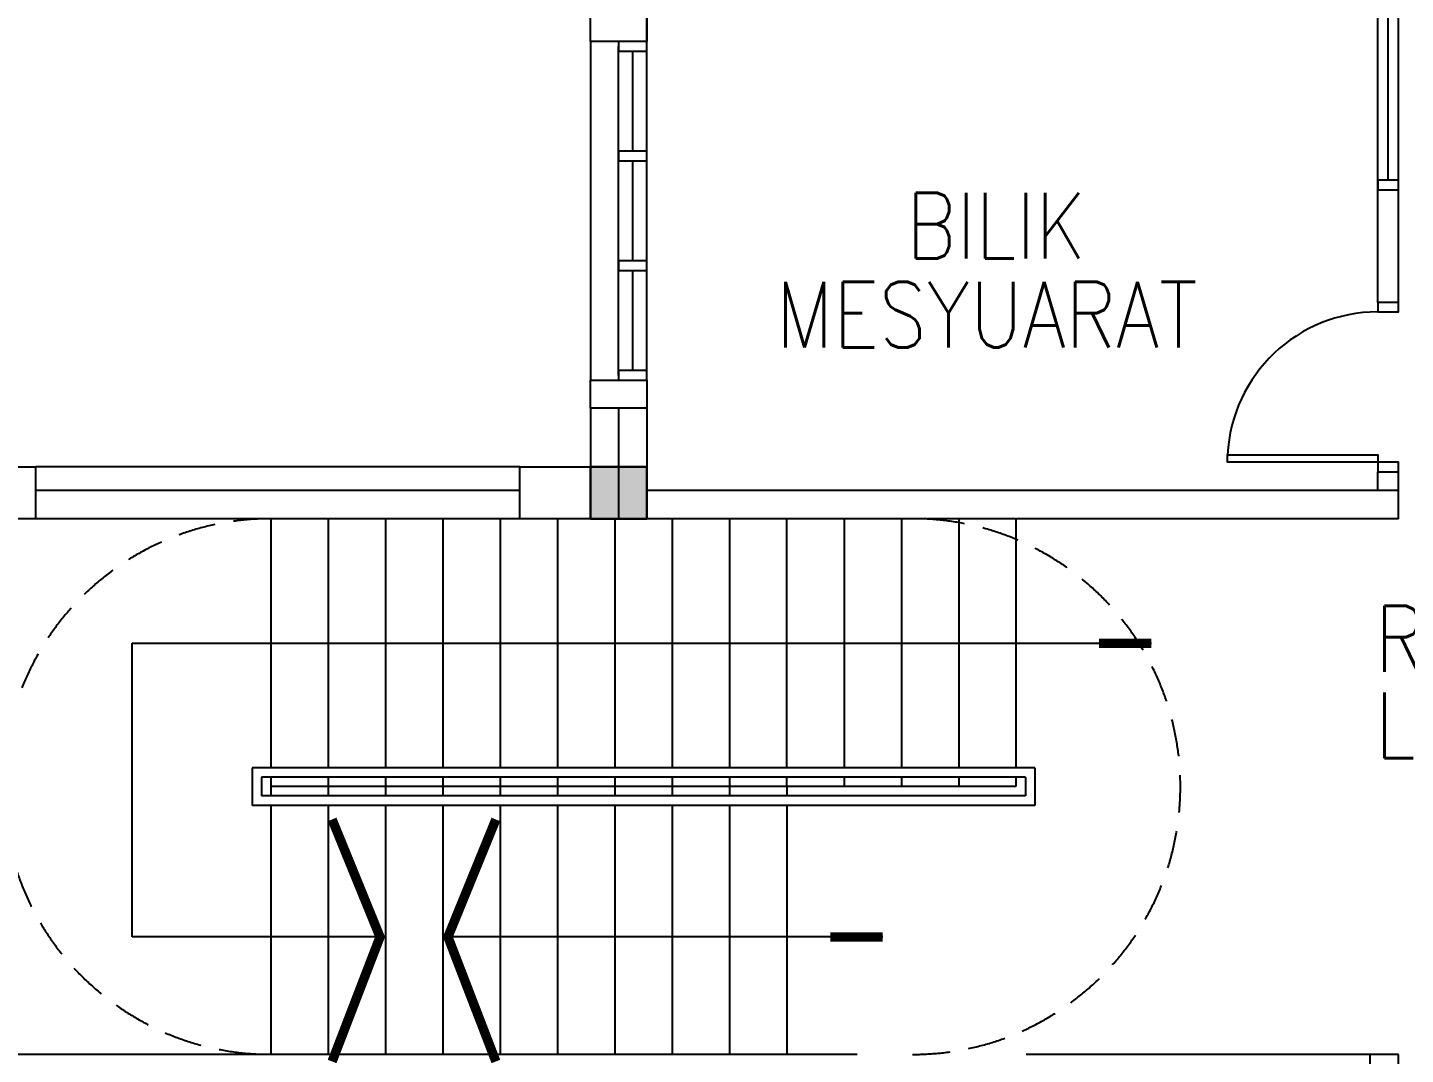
# Model space of a CAD drawing. Header units: inches. Extents: x -86408137 to 595769, y 1041006 to 3160331.
# Drawn here: x 393078 to 400410, y 1074644 to 1080107 of the extents above; entities that cross this region are included whole.
import ezdxf
from ezdxf.enums import TextEntityAlignment as Align

# ---------------------------------------------------------------- set-up
doc = ezdxf.new("R2010")
doc.units = ezdxf.units.IN
doc.header["$MEASUREMENT"] = 0
doc.linetypes.add('HIDDEN', pattern=[0.375, 0.25, -0.125])
doc.layers.add('COLUMN', color=8, linetype='Continuous', lineweight=30)
doc.layers.add('t3', color=8, linetype='Continuous', lineweight=25)
for name, color, linetype in [('DOOR', 2, 'Continuous'), ('LW', 2, 'Continuous'), ('partition', 8, 'Continuous'), ('stair', 8, 'Continuous'), ('WALL', 1, 'Continuous'), ('WIN', 9, 'Continuous')]:
    doc.layers.add(name, color=color, linetype=linetype)
doc.styles.add('LAILA', font='romans.shx', dxfattribs={"width": 0.85, "height": 350})

# ---------------------------------------------------------------- blocks, each defined once
blk = doc.blocks.new('dr16')
at = {"layer": 'DOOR', "color": 1}
blk.add_line((-2409712.2, -909070.8), (-2409602.2, -909070.8), dxfattribs=at)
for points in [[(-2409712.2, -909070.8), (-2409602.2, -909070.8), (-2409602.2, -909020.8), (-2409712.2, -909020.8)], [(-2410511.2, -909830.8), (-2409712.2, -909830.8), (-2409712.2, -909870.8), (-2410511.2, -909870.8)], [(-2409712.2, -909920.8), (-2409602.2, -909920.8), (-2409602.2, -909870.8), (-2409712.2, -909870.8)]]:
    blk.add_lwpolyline(points, close=True, dxfattribs=at)
at = {"layer": 'DOOR', "color": 9}
blk.add_arc((-2409712.2, -909870.8), 800, 90, 177.13402, dxfattribs=at)

msp = doc.modelspace()

# ---------------------------------------------------------------- hatches: boundary and pattern name
at = {"layer": 'COLUMN'}
msp.add_hatch(color=256, dxfattribs=at).paths.add_polyline_path([(396072.7, 1077769.1), (396372.7, 1077769.1), (396372.7, 1077494.1), (396072.7, 1077494.1)])

# ---------------------------------------------------------------- linework, layer by layer
msp.add_lwpolyline([(396072.7, 1077769.1), (396372.7, 1077769.1), (396372.7, 1077494.1), (396072.7, 1077494.1)], close=True, dxfattribs=at)
msp.add_lwpolyline([(396072.7, 1077769.1), (396372.7, 1077769.1), (396372.7, 1077494.1), (396072.7, 1077494.1)], close=True, dxfattribs=at)
at = {"layer": 'LW'}
for p, q in [((396072.7, 1080031.6), (396072.7, 1078231.6)), ((396072.7, 1078081.6), (396072.7, 1077644.1))]:
    msp.add_line(p, q, dxfattribs=at)
at = {"layer": 'LW', "linetype": 'HIDDEN', "ltscale": 1200}
msp.add_line((395697.7, 1077769.1), (393122.7, 1077769.1), dxfattribs=at)
at = {"layer": 'partition'}
for p, q in [((400262.7, 1078644.1), (400262.7, 1079244.1)), ((400262.7, 1079244.1), (400372.7, 1079244.1)), ((400372.7, 1078644.1), (400372.7, 1079244.1)), ((400262.7, 1077644.1), (400262.7, 1077744.1)), ((400372.7, 1077644.1), (400372.7, 1077744.1))]:
    msp.add_line(p, q, dxfattribs=at)
at = {"layer": 'stair'}
for p, q in [((394372.7, 1077494.1), (394372.7, 1076169.1)), ((394677.7, 1077494.1), (394677.7, 1076169.1)), ((394982.7, 1077494.1), (394982.7, 1076169.1)), ((395287.7, 1077494.1), (395287.7, 1076169.1)), ((395592.7, 1077494.1), (395592.7, 1076169.1)), ((395897.7, 1077494.1), (395897.7, 1076169.1)), ((396202.7, 1077494.1), (396202.7, 1076169.1)), ((396507.7, 1077494.1), (396507.7, 1076169.1)), ((396812.7, 1077494.1), (396812.7, 1076169.1)), ((397117.7, 1076169.1), (397117.7, 1077494.1)), ((397422.7, 1077494.1), (397422.7, 1076169.1)), ((397727.7, 1077494.1), (397727.7, 1076169.1)), ((398032.7, 1077494.1), (398032.7, 1076169.1)), ((398337.7, 1077494.1), (398337.7, 1076169.1)), ((393635.2, 1075269.1), (393635.2, 1076831.6)), ((393635.2, 1076831.6), (399059.7, 1076831.6)), ((394272.7, 1076169.1), (394272.7, 1075969.1)), ((398437.7, 1076169.1), (394272.7, 1076169.1)), ((394322.7, 1076119.1), (394322.7, 1076019.1)), ((398387.7, 1076119.1), (394322.7, 1076119.1)), ((394372.7, 1076119.1), (394372.7, 1076019.1)), ((394677.7, 1076119.1), (394677.7, 1076019.1)), ((394982.7, 1076119.1), (394982.7, 1076019.1)), ((395287.7, 1076119.1), (395287.7, 1076019.1)), ((395592.7, 1076119.1), (395592.7, 1076019.1)), ((395897.7, 1076119.1), (395897.7, 1076069.1)), ((396202.7, 1076119.1), (396202.7, 1076069.1)), ((396507.7, 1076119.1), (396507.7, 1076069.1)), ((396812.7, 1076119.1), (396812.7, 1076069.1)), ((397117.7, 1076069.1), (397117.7, 1076119.1)), ((397422.7, 1076119.1), (397422.7, 1076069.1)), ((397727.7, 1076119.1), (397727.7, 1076069.1)), ((398032.7, 1076119.1), (398032.7, 1076069.1)), ((398337.7, 1076119.1), (398337.7, 1076069.1)), ((398387.7, 1076119.1), (398387.7, 1076019.1)), ((398437.7, 1076169.1), (398437.7, 1075969.1)), ((398337.7, 1076069.1), (394372.7, 1076069.1)), ((395897.7, 1076069.1), (395897.7, 1076019.1)), ((396202.7, 1076069.1), (396202.7, 1076019.1)), ((396507.7, 1076069.1), (396507.7, 1076019.1)), ((396812.7, 1076069.1), (396812.7, 1076019.1)), ((397117.7, 1076069.1), (397117.7, 1076019.1)), ((398437.7, 1075969.1), (394272.7, 1075969.1)), ((398387.7, 1076019.1), (394322.7, 1076019.1)), ((394372.7, 1075969.1), (394372.7, 1074644.1)), ((394677.7, 1075969.1), (394677.7, 1074644.1)), ((394982.7, 1075969.1), (394982.7, 1074644.1)), ((395287.7, 1075969.1), (395287.7, 1074644.1)), ((395592.7, 1075969.1), (395592.7, 1074644.1)), ((395897.7, 1075969.1), (395897.7, 1074644.1)), ((396202.7, 1075969.1), (396202.7, 1074644.1)), ((396507.7, 1075969.1), (396507.7, 1074644.1)), ((396812.7, 1075969.1), (396812.7, 1074644.1)), ((397117.7, 1075969.1), (397117.7, 1074644.1)), ((394982.7, 1075269.1), (393635.2, 1075269.1)), ((397628.8, 1075269.1), (395287.7, 1075269.1))]:
    msp.add_line(p, q, dxfattribs=at)
at = {"layer": 'stair', "const_width": 50}
for points in [[(399057.9, 1076831.6), (398779.1, 1076831.6)], [(394698.5, 1075894.1), (394953.5, 1075269.1), (394698.5, 1074606.6)], [(395569.9, 1075894.1), (395314.9, 1075269.1), (395569.9, 1074606.6)], [(397628.3, 1075269.1), (397349.5, 1075269.1)]]:
    msp.add_lwpolyline(points, dxfattribs=at)
at = {"layer": 'stair', "linetype": 'HIDDEN', "ltscale": 800}
for centre, start, end in [((394372.7, 1076069.1), 90, 270), ((397787.7, 1076069.1), 270, 90)]:
    msp.add_arc(centre, 1425, start, end, dxfattribs=at)
at = {"layer": 'WALL'}
for p, q in [((396372.7, 1080031.6), (396372.7, 1080619.1)), ((396372.7, 1078231.6), (396372.7, 1077644.1)), ((396222.7, 1078081.6), (396222.7, 1077644.1)), ((392597.7, 1077769.1), (393122.7, 1077769.1)), ((392597.7, 1077769.1), (393122.7, 1077769.1)), ((393122.7, 1077494.1), (393122.7, 1077769.1)), ((393122.7, 1077494.1), (393122.7, 1077769.1)), ((395697.7, 1077494.1), (395697.7, 1077769.1)), ((395697.7, 1077769.1), (396372.7, 1077769.1)), ((395697.7, 1077494.1), (395697.7, 1077769.1)), ((395697.7, 1077769.1), (396372.7, 1077769.1)), ((395697.7, 1077644.1), (393122.7, 1077644.1)), ((395697.7, 1077644.1), (393122.7, 1077644.1)), ((395697.7, 1077644.1), (393122.7, 1077644.1)), ((396222.7, 1077644.1), (396222.7, 1077494.1)), ((396222.7, 1077644.1), (396222.7, 1077494.1)), ((396222.7, 1077644.1), (396222.7, 1077494.1)), ((400372.7, 1077644.1), (396372.7, 1077644.1)), ((396372.7, 1077644.1), (396372.7, 1077494.1)), ((396372.7, 1077644.1), (396372.7, 1077494.1)), ((400372.7, 1077494.1), (400372.7, 1077644.1)), ((400372.7, 1077494.1), (392722.7, 1077494.1)), ((400372.7, 1077494.1), (392947.7, 1077494.1)), ((397492.7, 1074644.1), (392722.7, 1074644.1)), ((397492.7, 1074644.1), (392722.7, 1074644.1)), ((400372.7, 1074644.1), (398392.7, 1074644.1)), ((400222.7, 1074019.1), (400222.7, 1074644.1)), ((400372.7, 1074019.1), (400372.7, 1074644.1))]:
    msp.add_line(p, q, dxfattribs=at)
for points in [[(396372.7, 1080181.6), (396372.7, 1080031.6), (396072.7, 1080031.6), (396072.7, 1080181.6)], [(396372.7, 1078231.6), (396372.7, 1078081.6), (396072.7, 1078081.6), (396072.7, 1078231.6)]]:
    msp.add_lwpolyline(points, close=True, dxfattribs=at)
at = {"layer": 'WIN'}
for p, q in [((400262.7, 1079244.1), (400262.7, 1080294.1)), ((400372.7, 1079244.1), (400372.7, 1080294.1)), ((400317.7, 1079294.1), (400317.7, 1080244.1)), ((396222.7, 1078256.6), (396222.7, 1080006.6)), ((396372.7, 1078231.6), (396372.7, 1080031.6)), ((396297.7, 1079981.6), (396297.7, 1079448.2)), ((396297.7, 1079398.2), (396297.7, 1078864.9)), ((396297.7, 1078814.9), (396297.7, 1078281.6)), ((395697.7, 1077769.1), (393122.7, 1077769.1)), ((396372.7, 1077494.1), (396372.7, 1077769.1)), ((396372.7, 1077494.1), (396372.7, 1077769.1))]:
    msp.add_line(p, q, dxfattribs=at)
for points in [[(396222.7, 1080031.6), (396222.7, 1079981.6), (396372.7, 1079981.6), (396372.7, 1080031.6)], [(396222.7, 1079448.2), (396222.7, 1079398.2), (396372.7, 1079398.2), (396372.7, 1079448.2)], [(400372.7, 1079294.1), (400262.7, 1079294.1), (400262.7, 1079244.1), (400372.7, 1079244.1)], [(396222.7, 1078864.9), (396222.7, 1078814.9), (396372.7, 1078814.9), (396372.7, 1078864.9)], [(396222.7, 1078281.6), (396222.7, 1078231.6), (396372.7, 1078231.6), (396372.7, 1078281.6)]]:
    msp.add_lwpolyline(points, close=True, dxfattribs=at)

# ---------------------------------------------------------------- block references
at = {"layer": 'DOOR'}
msp.add_blockref('dr16', (2809974.8, 1987664.8), dxfattribs=at)

# ---------------------------------------------------------------- texts
at = {"layer": 't3', "style": 'LAILA', "width": 0.85}
for s, p in [('BILIK', (397753.3, 1079227.9)), ('MESYUARAT', (397059.7, 1078754.3)), ('R. TANGGA/', (400247.4, 1077029.9)), ('LEGAR', (400247.4, 1076569.9))]:
    msp.add_text(s, height=350, dxfattribs=at).set_placement(p, align=Align.TOP_LEFT)

doc.saveas('drawing.dxf')
